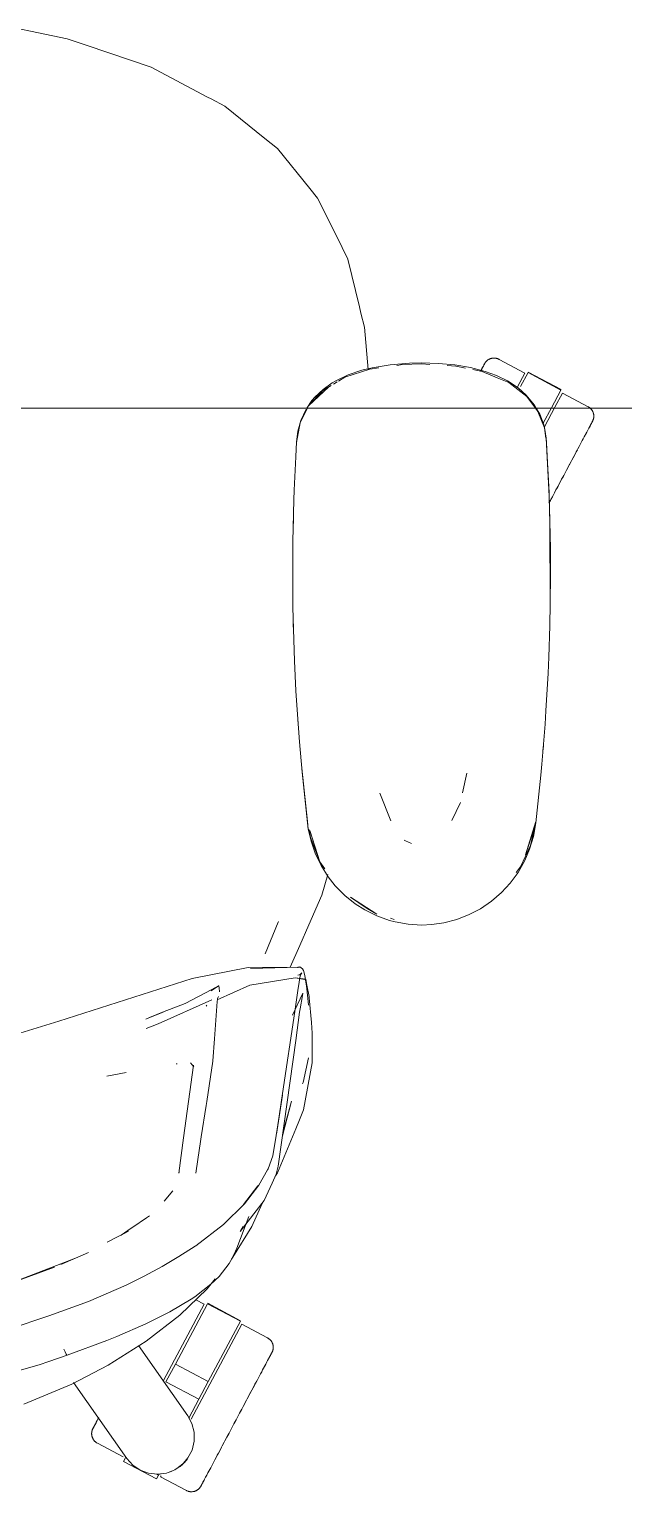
# Model space of a CAD drawing. Header units: millimetres. Extents: x 155927 to 326028, y -36033 to 97293.
# Drawn here: x 221489 to 221713, y 22907 to 23457 of the extents above; entities that cross this region are included whole.
import ezdxf

# ---------------------------------------------------------------- set-up
doc = ezdxf.new("R2010")
doc.units = ezdxf.units.MM
doc.header["$MEASUREMENT"] = 0
doc.layers.add('G-IMPT', color=8, linetype='CONTINUOUS', lineweight=9)
doc.layers.add('I-FURN', color=8, linetype='CONTINUOUS', lineweight=9)

msp = doc.modelspace()

# ---------------------------------------------------------------- linework, layer by layer
at = {"layer": 'G-IMPT'}
for p, q in [((221485.98, 23457.13), (221489.67, 23456.36)), ((221489.67, 23456.36), (221503.49, 23453.49)), ((221510.92, 23450.98), (221503.49, 23453.49)), ((221510.92, 23450.98), (221535.01, 23442.83)), ((221536.67, 23441.95), (221535.01, 23442.83)), ((221556.18, 23431.65), (221536.67, 23441.95)), ((221556.18, 23431.65), (221557.56, 23430.93)), ((221562.69, 23428.22), (221557.56, 23430.93)), ((221562.69, 23428.22), (221577.82, 23416.01)), ((221582.48, 23412.25), (221577.82, 23416.01)), ((221594.65, 23397.3), (221582.48, 23412.25)), ((221594.65, 23397.3), (221597.63, 23393.65)), ((221597.63, 23393.65), (221601.15, 23386.49)), ((221606.8, 23375.02), (221601.15, 23386.49)), ((221606.8, 23375.02), (221608.95, 23370.65)), ((221608.95, 23370.65), (221613.35, 23352.71)), ((221613.35, 23352.71), (221613.93, 23350.34)), ((221615.23, 23345.05), (221613.93, 23350.34)), ((221616.67, 23329.17), (221615.23, 23345.05)), ((221617.3, 23329.31), (221607.9, 23326.28)), ((221614.21, 23328.88), (221609.12, 23327.14)), ((221614.21, 23328.88), (221618.14, 23329.86)), ((221620.59, 23329.77), (221617.3, 23329.31)), ((221618.14, 23329.86), (221624.9, 23330.97)), ((221632.21, 23331.55), (221624.9, 23330.97)), ((221629.55, 23331.03), (221627.39, 23330.73)), ((221629.55, 23331.03), (221636.72, 23331.26)), ((221632.21, 23331.55), (221636.72, 23331.64)), ((221636.72, 23331.64), (221643.06, 23331.46)), ((221639.83, 23331.07), (221636.72, 23331.26)), ((221649.21, 23330.89), (221643.06, 23331.46)), ((221649.54, 23330.48), (221646.34, 23330.67)), ((221649.21, 23330.89), (221655.14, 23329.89)), ((221653.29, 23329.71), (221649.54, 23330.48)), ((221660.62, 23328.46), (221655.14, 23329.89)), ((221659.51, 23328.44), (221656.04, 23329.15)), ((221659.51, 23328.44), (221665.13, 23326.11)), ((221660.62, 23328.46), (221664.95, 23326.88)), ((221601.69, 23322.51), (221594.3, 23315.6)), ((221602.75, 23323.2), (221599.6, 23321.31)), ((221599.66, 23321.68), (221603.11, 23324.13)), ((221601.69, 23322.51), (221600.22, 23321.23)), ((221604.48, 23324.93), (221603.11, 23324.13)), ((221604.98, 23324.53), (221603.54, 23323.67)), ((221609.12, 23327.14), (221604.48, 23324.93)), ((221607.9, 23326.28), (221605.45, 23324.81)), ((221669.03, 23324.89), (221664.95, 23326.88)), ((221669.52, 23324.27), (221665.13, 23326.11)), ((221669.03, 23324.89), (221673.08, 23322.24)), ((221676.31, 23319.05), (221669.52, 23324.27)), ((221673.08, 23322.24), (221676.11, 23319.57)), ((221593.52, 23314.64), (221595.48, 23317.49)), ((221599.6, 23321.31), (221594.3, 23315.6)), ((221594.3, 23315.6), (221596.53, 23318.02)), ((221596.61, 23318.82), (221595.48, 23317.49)), ((221599.5, 23320.6), (221596.53, 23318.02)), ((221596.61, 23318.82), (221599.66, 23321.68)), ((221679.19, 23315.83), (221676.11, 23319.57)), ((221679.58, 23314.64), (221676.31, 23319.05)), ((221593.19, 23313.37), (221591.09, 23309.11)), ((221593.27, 23314.27), (221591.29, 23309.95)), ((221593.19, 23313.37), (221593.82, 23314.64)), ((221679.87, 23314.64), (221679.19, 23315.83)), ((221680.48, 23313.43), (221679.58, 23314.64)), ((221681.15, 23312.4), (221679.87, 23314.64)), ((221682.89, 23307.23), (221680.48, 23313.43)), ((221681.15, 23312.4), (221682.54, 23308.76)), ((221591.09, 23309.11), (221589.72, 23301.76)), ((221589.72, 23301.99), (221590.22, 23306)), ((221590.22, 23306), (221591.29, 23309.95)), ((221682.91, 23307.41), (221682.54, 23308.76)), ((221682.89, 23307.23), (221683.47, 23303.38)), ((221682.91, 23307.41), (221683.35, 23305.02)), ((221589.44, 23296.32), (221589.72, 23301.99)), ((221683.61, 23303.37), (221683.35, 23305.02)), ((221684.65, 23282.79), (221683.61, 23303.37)), ((221684.69, 23281.58), (221683.61, 23303.37)), ((221683.61, 23303.37), (221683.72, 23301.76)), ((221684.69, 23281.58), (221683.72, 23301.76)), ((221589.44, 23296.32), (221588.82, 23283.76)), ((221588.7, 23280.22), (221588.82, 23283.76)), ((221588.32, 23264.55), (221588.7, 23280.22)), ((221685.16, 23261.4), (221684.65, 23282.79)), ((221685, 23271.23), (221684.65, 23282.79)), ((221684.65, 23282.79), (221684.69, 23281.58)), ((221685.16, 23261.4), (221684.69, 23281.58)), ((221588.49, 23271.27), (221588.5, 23273.49)), ((221588.61, 23276.17), (221588.52, 23274.06)), ((221685.11, 23241.21), (221685, 23271.23)), ((221685.16, 23261.4), (221685, 23271.23)), ((221685, 23271.23), (221685.2, 23252.01)), ((221588.32, 23264.55), (221588.27, 23260.04)), ((221685.14, 23263.43), (221685.07, 23265.34)), ((221685.12, 23261.4), (221685.14, 23263.43)), ((221588.27, 23260.04), (221588.27, 23245.32)), ((221685.11, 23241.21), (221685.16, 23261.4)), ((221685.11, 23241.21), (221685.2, 23252.01)), ((221588.35, 23239.85), (221588.27, 23245.32)), ((221588.35, 23239.85), (221588.64, 23227.55)), ((221685.11, 23241.21), (221684.95, 23232.79)), ((221588.48, 23233.07), (221588.48, 23235.2)), ((221588.56, 23231.42), (221588.48, 23233.07)), ((221684.56, 23221.04), (221684.95, 23232.79)), ((221684.81, 23227.86), (221684.82, 23229.35)), ((221588.94, 23219.67), (221588.64, 23227.55)), ((221684.7, 23225.92), (221684.81, 23227.86)), ((221588.94, 23219.67), (221589.47, 23208.36)), ((221684.56, 23221.04), (221684.31, 23215.01)), ((221683.5, 23200.87), (221684.31, 23215.01)), ((221590.04, 23199.49), (221589.47, 23208.36)), ((221590.04, 23199.49), (221590.76, 23189.2)), ((221590.17, 23197.45), (221590.3, 23196.03)), ((221683.17, 23195.78), (221681.92, 23180.73)), ((221683.17, 23195.78), (221683.5, 23200.87)), ((221591.75, 23177.8), (221590.76, 23189.2)), ((221682.52, 23187.6), (221682.35, 23185.93)), ((221594.1, 23156.37), (221591.65, 23179.32)), ((221591.65, 23179.32), (221593.77, 23159.19)), ((221681.92, 23180.73), (221681.58, 23176.6)), ((221594.1, 23156.37), (221591.75, 23177.8)), ((221653.7, 23177.39), (221652.13, 23169.95)), ((221681.58, 23176.6), (221679.67, 23158.67)), ((221621, 23169.89), (221625.15, 23159.46)), ((221648.1, 23159.56), (221651.36, 23166.34)), ((221594.1, 23156.37), (221593.77, 23159.19)), ((221679.67, 23159.19), (221675.84, 23146.72)), ((221677.63, 23150.22), (221679.54, 23158.62)), ((221679.67, 23159.19), (221678.75, 23155.87)), ((221679.67, 23158.67), (221678.77, 23153.63)), ((221594.1, 23156.37), (221595.26, 23151.41)), ((221594.32, 23156.29), (221594.9, 23153.24)), ((221598.5, 23144.02), (221594.69, 23155.87)), ((221597.6, 23146.72), (221594.69, 23155.87)), ((221594.9, 23153.24), (221598.1, 23145.05)), ((221630.67, 23151.94), (221630.22, 23152.23)), ((221632.89, 23150.92), (221630.67, 23151.94)), ((221675.84, 23146.72), (221678.75, 23155.87)), ((221677.31, 23148.77), (221678.77, 23153.63)), ((221596.71, 23147.27), (221595.26, 23151.41)), ((221598.9, 23142.69), (221596.71, 23147.27)), ((221598.5, 23144.02), (221597.6, 23146.72)), ((221677.63, 23150.22), (221673.89, 23142.15)), ((221675.5, 23144.53), (221677.31, 23148.77)), ((221598.5, 23144.02), (221600.29, 23141.37)), ((221598.9, 23142.69), (221601.63, 23138.37)), ((221672.29, 23140.04), (221673.89, 23142.15)), ((221675.5, 23144.53), (221672.98, 23140.09)), ((221599.18, 23131.53), (221601.44, 23139.35)), ((221604.25, 23135.06), (221601.63, 23138.37)), ((221669.99, 23136), (221666.82, 23132.56)), ((221669.99, 23136), (221672.98, 23140.09)), ((221599.18, 23131.53), (221594.32, 23120.41)), ((221607.8, 23131.45), (221604.25, 23135.06)), ((221607.8, 23131.45), (221611.77, 23128.27)), ((221619.93, 23124.41), (221609.98, 23130.73)), ((221616.25, 23126.57), (221609.98, 23130.73)), ((221662.99, 23129.24), (221666.82, 23132.56)), ((221615.32, 23126), (221611.77, 23128.27)), ((221619.83, 23123.76), (221615.32, 23126)), ((221619.93, 23124.41), (221616.25, 23126.57)), ((221654.66, 23124.22), (221649.95, 23122.39)), ((221658.82, 23126.41), (221654.66, 23124.22)), ((221658.82, 23126.41), (221662.99, 23129.24)), ((221577.87, 23109.51), (221582.8, 23121.37)), ((221582.9, 23121.63), (221582.8, 23121.37)), ((221594.32, 23120.41), (221590.9, 23112.57)), ((221619.83, 23123.76), (221624.6, 23122.05)), ((221626.73, 23121.48), (221624.6, 23122.05)), ((221625.04, 23122.85), (221626.45, 23122.42)), ((221631.68, 23120.6), (221626.73, 23121.48)), ((221636.72, 23120.31), (221631.68, 23120.6)), ((221636.72, 23120.31), (221640.57, 23120.48)), ((221645.08, 23121.13), (221640.57, 23120.48)), ((221645.08, 23121.13), (221649.95, 23122.39)), ((221590.9, 23112.57), (221587.34, 23104.4)), ((221550.49, 23100.17), (221571.44, 23104.37)), ((221571.44, 23104.37), (221590.31, 23104.41)), ((221572.33, 23103.93), (221590.77, 23104.51)), ((221572.33, 23103.93), (221590.31, 23104.41)), ((221590.89, 23104.54), (221590.02, 23104.35)), ((221590.02, 23104.35), (221590.14, 23104.38)), ((221590.31, 23104.41), (221590.14, 23104.38)), ((221590.77, 23104.51), (221590.31, 23104.41)), ((221590.89, 23104.54), (221591.46, 23104.15)), ((221591.07, 23101.29), (221591.63, 23102.38)), ((221591.24, 23101.88), (221591.63, 23102.38)), ((221591.96, 23103.77), (221591.46, 23104.15)), ((221591.96, 23103.77), (221592.28, 23103.24)), ((221592.83, 23101.37), (221592.28, 23103.24)), ((221500.24, 23084.18), (221550.49, 23100.17)), ((221560.33, 23097.38), (221557.63, 23095.54)), ((221560.33, 23097.38), (221557.88, 23096.03)), ((221572.14, 23097.74), (221559.85, 23092.15)), ((221560.33, 23097.38), (221560.17, 23097.41)), ((221560.46, 23097.35), (221560.33, 23097.38)), ((221560.61, 23096.66), (221560.46, 23097.35)), ((221572.14, 23097.74), (221589.19, 23100.45)), ((221592.77, 23099.77), (221589.19, 23100.45)), ((221592.77, 23099.77), (221589.23, 23100.39)), ((221589.23, 23100.39), (221593.18, 23100)), ((221591.24, 23101.91), (221590.13, 23095.64)), ((221590.7, 23101.56), (221590.2, 23101.48)), ((221590.7, 23101.56), (221591.24, 23101.88)), ((221591.07, 23101.29), (221591.24, 23101.91)), ((221593.36, 23098.09), (221592.83, 23101.37)), ((221593.62, 23097.68), (221593.18, 23100)), ((221593.36, 23098.09), (221593.44, 23097.48)), ((221593.96, 23092.79), (221593.44, 23097.48)), ((221593.62, 23097.68), (221594.43, 23093.43)), ((221537.66, 23083.2), (221557.82, 23092.12)), ((221547.77, 23090.75), (221557.88, 23096.03)), ((221559.72, 23090.1), (221560, 23092.56)), ((221560, 23092.56), (221560.02, 23092.63)), ((221560.3, 23093.4), (221560.02, 23092.63)), ((221560.78, 23095.13), (221560.61, 23096.66)), ((221588.15, 23086.47), (221592.04, 23094.67)), ((221589.02, 23087.79), (221590.13, 23095.64)), ((221591.9, 23093.81), (221591.06, 23088.78)), ((221592.04, 23094.67), (221591.9, 23093.81)), ((221593.96, 23092.79), (221594.17, 23090.2)), ((221594.48, 23092.96), (221594.43, 23093.43)), ((221595.28, 23083.64), (221594.48, 23092.96)), ((221539.51, 23087.5), (221534.1, 23085.36)), ((221534.4, 23085.48), (221539.51, 23087.5)), ((221539.3, 23087.49), (221534.4, 23085.48)), ((221547.77, 23090.75), (221539.3, 23087.49)), ((221555.65, 23089.74), (221555.92, 23090.18)), ((221559.42, 23086.32), (221558.79, 23077.48)), ((221559.42, 23086.32), (221559.67, 23089.73)), ((221559.72, 23090.1), (221559.67, 23089.73)), ((221584.47, 23056.91), (221589.02, 23087.79)), ((221589.41, 23076.82), (221590.85, 23087.49)), ((221591.06, 23088.78), (221590.85, 23087.49)), ((221500.24, 23084.18), (221470.27, 23075)), ((221534.4, 23085.48), (221532.99, 23084.92)), ((221533.08, 23081.45), (221537.66, 23083.2)), ((221595.28, 23083.64), (221595.62, 23079.68)), ((221558.17, 23069.23), (221558.79, 23077.48)), ((221589.41, 23076.82), (221582.73, 23029.61)), ((221595.59, 23068.54), (221595.62, 23075.51)), ((221595.62, 23079.68), (221595.62, 23075.51)), ((221558.16, 23069.15), (221558.17, 23069.23)), ((221594.18, 23070.41), (221592.14, 23061.1)), ((221518.36, 23063.46), (221525.61, 23064.88)), ((221544.83, 23068.14), (221544.48, 23068.1)), ((221547.16, 23040.31), (221550.89, 23067.64)), ((221549.78, 23068.5), (221551.02, 23066.93)), ((221550.89, 23067.64), (221550.94, 23067.38)), ((221550.98, 23067.14), (221550.94, 23067.38)), ((221558.16, 23069.15), (221555.95, 23053.94)), ((221595.59, 23068.54), (221592.36, 23050.85)), ((221592.14, 23061.1), (221591.99, 23060.53)), ((221555.95, 23053.94), (221555.7, 23052.39)), ((221584.37, 23056.31), (221582.07, 23041.15)), ((221584.47, 23056.91), (221582.14, 23041.72)), ((221584.37, 23056.31), (221582.14, 23041.72)), ((221587.86, 23054.03), (221584.36, 23041.08)), ((221587.86, 23054.03), (221584.51, 23042.14)), ((221555.7, 23052.39), (221553.84, 23040.61)), ((221592.36, 23050.85), (221590.76, 23046.99)), ((221582.57, 23027.17), (221589.37, 23043.62)), ((221589.37, 23043.62), (221590.76, 23046.99)), ((221547.16, 23040.31), (221545.38, 23026.95)), ((221552.51, 23032.12), (221553.57, 23038.96)), ((221553.57, 23038.96), (221553.84, 23040.61)), ((221580.77, 23033.48), (221582.07, 23041.15)), ((221552.51, 23032.12), (221551.76, 23027.05)), ((221579.02, 23028.68), (221580.77, 23033.48)), ((221545.38, 23026.95), (221545.52, 23027.42)), ((221575.52, 23022.43), (221578.81, 23028.26)), ((221579.02, 23028.68), (221578.81, 23028.26)), ((221580.52, 23023.25), (221582.09, 23026.61)), ((221581.8, 23026), (221582.57, 23027.17)), ((221582.73, 23029.61), (221582.09, 23026.61)), ((221539.88, 23016.45), (221543.22, 23020.36)), ((221575.19, 23022.2), (221569.79, 23015.25)), ((221570.1, 23015.46), (221575.52, 23022.43)), ((221575.19, 23022.2), (221572.6, 23018.83)), ((221577.46, 23016.67), (221580.52, 23023.25)), ((221570.1, 23015.46), (221562.2, 23007.73)), ((221568.54, 23005.02), (221577.46, 23016.67)), ((221569.79, 23015.25), (221572.6, 23018.83)), ((221572.83, 23006.91), (221576.81, 23015.54)), ((221576.85, 23015.62), (221576.81, 23015.54)), ((221528.11, 23006.69), (221533.24, 23010.18)), ((221533.24, 23010.18), (221534.35, 23010.93)), ((221571.77, 23010.68), (221567.26, 22998.77)), ((221518.45, 23001.05), (221526.55, 23005.24)), ((221523.78, 23003.73), (221527.53, 23006.29)), ((221523.78, 23003.73), (221526.55, 23005.24)), ((221527.53, 23006.29), (221528.11, 23006.69)), ((221562.2, 23007.73), (221551.76, 22999.71)), ((221565.71, 22995.46), (221572.83, 23006.91)), ((221568.54, 23005.02), (221569.66, 23006.97)), ((221545.41, 22995.65), (221551.51, 22999.54)), ((221551.76, 22999.71), (221551.51, 22999.54)), ((221566.19, 22996.54), (221567.26, 22998.77)), ((221497.75, 22991.6), (221499.48, 22992.26)), ((221506.56, 22994.98), (221499.48, 22992.26)), ((221506.56, 22994.98), (221501.11, 22992.67)), ((221511.4, 22997.18), (221506.56, 22994.98)), ((221545.41, 22995.65), (221539.18, 22991.89)), ((221564.4, 22992.97), (221560.54, 22988.11)), ((221565.02, 22994.11), (221564.4, 22992.97)), ((221565.02, 22994.11), (221566.19, 22996.54)), ((221565.71, 22995.46), (221565.21, 22994.7)), ((221480.3, 22984.88), (221498.71, 22991.7)), ((221480.3, 22984.88), (221497.75, 22991.6)), ((221532.39, 22988.32), (221525.66, 22984.93)), ((221532.39, 22988.32), (221539.18, 22991.89)), ((221559.1, 22987.22), (221556.1, 22983.54)), ((221557.52, 22985.21), (221560.54, 22988.11)), ((221511.44, 22978.75), (221525.66, 22984.93)), ((221556.1, 22983.54), (221545.8, 22973.58)), ((221557.52, 22985.21), (221551.39, 22980.5)), ((221511.44, 22978.75), (221496.56, 22973.29)), ((221542.1, 22974.9), (221550.1, 22979.63)), ((221551.39, 22980.5), (221550.1, 22979.63)), ((221481.64, 22968.29), (221496.56, 22973.29)), ((221533.05, 22970.37), (221522.09, 22965.6)), ((221533.05, 22970.37), (221542.1, 22974.9)), ((221533.05, 22970.37), (221541.5, 22974.6)), ((221533.49, 22970.59), (221533.05, 22970.37)), ((221533.2, 22963.78), (221545.8, 22973.58)), ((221533.49, 22970.59), (221542.1, 22974.9)), ((221542.1, 22974.9), (221541.5, 22974.6)), ((221522.09, 22965.6), (221518.41, 22964.12)), ((221502.66, 22959.82), (221502.24, 22960.87)), ((221502.24, 22960.87), (221502.46, 22960.28)), ((221502.66, 22959.82), (221502.46, 22960.28)), ((221502.66, 22959.82), (221502.94, 22959.17)), ((221502.66, 22959.82), (221503.04, 22958.99)), ((221518.41, 22964.12), (221503.44, 22958.55)), ((221533.2, 22963.78), (221518.91, 22954.8)), ((221462.08, 22946.04), (221492.91, 22954.99)), ((221492.91, 22954.99), (221496.51, 22956.18)), ((221503.45, 22958.59), (221496.51, 22956.18)), ((221502.94, 22959.17), (221503.04, 22958.99)), ((221503.31, 22958.59), (221503.04, 22958.99)), ((221503.04, 22958.99), (221503.27, 22958.6)), ((221503.31, 22958.59), (221503.27, 22958.6)), ((221503.44, 22958.55), (221503.31, 22958.59)), ((221503.31, 22958.59), (221503.45, 22958.59)), ((221518.91, 22954.8), (221505.13, 22947.71)), ((221487.16, 22940.2), (221505.13, 22947.71))]:
    msp.add_line(p, q, dxfattribs=at)
at = {"layer": 'I-FURN'}
for p, q in [((221662.38, 23333.16), (221662.53, 23333.22)), ((221662.53, 23333.22), (221662.68, 23333.27)), ((221662.68, 23333.27), (221662.84, 23333.32)), ((221662.84, 23333.32), (221662.99, 23333.36)), ((221662.99, 23333.36), (221663.15, 23333.4)), ((221663.15, 23333.4), (221663.31, 23333.43)), ((221663.31, 23333.43), (221663.47, 23333.45)), ((221663.47, 23333.45), (221663.63, 23333.47)), ((221663.63, 23333.47), (221663.79, 23333.48)), ((221663.79, 23333.48), (221663.95, 23333.48)), ((221663.95, 23333.48), (221664.11, 23333.48)), ((221664.11, 23333.48), (221664.27, 23333.47)), ((221664.27, 23333.47), (221664.43, 23333.45)), ((221664.43, 23333.45), (221664.59, 23333.43)), ((221664.59, 23333.43), (221664.75, 23333.4)), ((221664.75, 23333.4), (221664.91, 23333.37)), ((221664.91, 23333.37), (221665.07, 23333.33)), ((221665.07, 23333.33), (221665.22, 23333.28)), ((221665.22, 23333.28), (221665.37, 23333.23)), ((221665.37, 23333.23), (221665.52, 23333.17)), ((221659, 23328.71), (221659.23, 23329.14)), ((221659.35, 23329.36), (221659.13, 23328.95)), ((221659.23, 23329.14), (221659.44, 23329.54)), ((221659.54, 23329.73), (221659.35, 23329.36)), ((221659.44, 23329.54), (221659.63, 23329.89)), ((221659.72, 23330.07), (221659.54, 23329.73)), ((221659.63, 23329.89), (221659.8, 23330.21)), ((221659.88, 23330.36), (221659.72, 23330.07)), ((221659.8, 23330.21), (221659.95, 23330.49)), ((221660.02, 23330.62), (221659.88, 23330.36)), ((221659.95, 23330.49), (221660.07, 23330.73)), ((221660.13, 23330.84), (221660.02, 23330.62)), ((221660.07, 23330.73), (221660.18, 23330.93)), ((221660.23, 23331.02), (221660.13, 23330.84)), ((221660.18, 23330.93), (221660.27, 23331.09)), ((221660.31, 23331.16), (221660.23, 23331.02)), ((221660.27, 23331.09), (221660.33, 23331.21)), ((221660.36, 23331.26), (221660.31, 23331.16)), ((221660.33, 23331.21), (221660.38, 23331.3)), ((221660.39, 23331.32), (221660.36, 23331.26)), ((221660.38, 23331.3), (221660.4, 23331.34)), ((221660.4, 23331.34), (221660.39, 23331.32)), ((221660.4, 23331.34), (221660.48, 23331.48)), ((221660.4, 23331.34), (221660.4, 23331.34)), ((221660.48, 23331.48), (221660.56, 23331.62)), ((221660.56, 23331.62), (221660.65, 23331.76)), ((221660.65, 23331.76), (221660.75, 23331.89)), ((221660.75, 23331.89), (221660.85, 23332.01)), ((221660.85, 23332.01), (221660.95, 23332.14)), ((221660.95, 23332.14), (221661.06, 23332.25)), ((221661.06, 23332.25), (221661.18, 23332.37)), ((221661.18, 23332.37), (221661.3, 23332.48)), ((221661.3, 23332.48), (221661.42, 23332.58)), ((221661.42, 23332.58), (221661.55, 23332.68)), ((221661.55, 23332.68), (221661.68, 23332.77)), ((221661.68, 23332.77), (221661.81, 23332.86)), ((221661.81, 23332.86), (221661.95, 23332.94)), ((221661.95, 23332.94), (221662.09, 23333.02)), ((221662.09, 23333.02), (221662.24, 23333.09)), ((221662.24, 23333.09), (221662.38, 23333.16)), ((221665.52, 23333.17), (221665.67, 23333.1)), ((221665.67, 23333.1), (221665.81, 23333.03)), ((221665.81, 23333.03), (221665.85, 23333.01)), ((221675.54, 23327.86), (221665.85, 23333.01)), ((221672.78, 23322.67), (221675.54, 23327.86)), ((221673.95, 23322.75), (221676.77, 23328.04)), ((221676.77, 23328.04), (221689.13, 23321.47)), ((221689.22, 23321.64), (221676.86, 23328.22)), ((221689.13, 23321.47), (221685.57, 23314.78)), ((221686.85, 23315.06), (221689.66, 23320.35)), ((221699.35, 23315.2), (221689.66, 23320.35)), ((220598.92, 23314.64), (221998.92, 23314.64)), ((221998.92, 23314.64), (220598.92, 23314.64)), ((221685.57, 23314.78), (221682.48, 23308.96)), ((221682.93, 23307.68), (221686.85, 23315.06)), ((221699.35, 23315.2), (221699.49, 23315.12)), ((221699.49, 23315.12), (221699.63, 23315.04)), ((221699.63, 23315.04), (221699.76, 23314.95)), ((221699.76, 23314.95), (221699.89, 23314.85)), ((221699.89, 23314.85), (221700.02, 23314.75)), ((221700.02, 23314.75), (221700.14, 23314.65)), ((221700.14, 23314.65), (221700.26, 23314.54)), ((221700.26, 23314.54), (221700.37, 23314.42)), ((221700.37, 23314.42), (221700.48, 23314.3)), ((221700.48, 23314.3), (221700.59, 23314.18)), ((221700.59, 23314.18), (221700.69, 23314.05)), ((221700.69, 23314.05), (221700.78, 23313.92)), ((221700.78, 23313.92), (221700.87, 23313.79)), ((221700.87, 23313.79), (221700.95, 23313.65)), ((221700.95, 23313.65), (221701.03, 23313.51)), ((221701.03, 23313.51), (221701.1, 23313.36)), ((221701.1, 23313.36), (221701.17, 23313.22)), ((221701.17, 23313.22), (221701.23, 23313.07)), ((221701.23, 23313.07), (221701.28, 23312.92)), ((221701.28, 23312.92), (221701.33, 23312.76)), ((221701.33, 23312.76), (221701.37, 23312.61)), ((221701.37, 23312.61), (221701.41, 23312.45)), ((221701.41, 23312.45), (221701.44, 23312.29)), ((221701.44, 23312.29), (221701.46, 23312.13)), ((221701.46, 23312.13), (221701.47, 23311.97)), ((221701.48, 23311.33), (221701.46, 23311.17)), ((221701.47, 23311.97), (221701.48, 23311.81)), ((221701.48, 23311.81), (221701.49, 23311.65)), ((221701.49, 23311.49), (221701.48, 23311.33)), ((221701.49, 23311.65), (221701.49, 23311.49)), ((221698.98, 23305.91), (221698.68, 23305.36)), ((221698.82, 23305.61), (221699.1, 23306.15)), ((221699.25, 23306.43), (221698.98, 23305.91)), ((221699.1, 23306.15), (221699.37, 23306.65)), ((221699.51, 23306.91), (221699.25, 23306.43)), ((221699.37, 23306.65), (221699.62, 23307.12)), ((221699.74, 23307.35), (221699.51, 23306.91)), ((221699.62, 23307.12), (221699.85, 23307.55)), ((221699.96, 23307.76), (221699.74, 23307.35)), ((221699.85, 23307.55), (221700.06, 23307.94)), ((221700.16, 23308.14), (221699.96, 23307.76)), ((221700.06, 23307.94), (221700.24, 23308.3)), ((221700.34, 23308.47), (221700.16, 23308.14)), ((221700.24, 23308.3), (221700.41, 23308.61)), ((221700.5, 23308.77), (221700.34, 23308.47)), ((221700.41, 23308.61), (221700.56, 23308.89)), ((221700.63, 23309.03), (221700.5, 23308.77)), ((221700.56, 23308.89), (221700.69, 23309.13)), ((221700.75, 23309.25), (221700.63, 23309.03)), ((221700.69, 23309.13), (221700.8, 23309.33)), ((221700.85, 23309.43), (221700.75, 23309.25)), ((221700.8, 23309.33), (221700.88, 23309.5)), ((221700.92, 23309.57), (221700.85, 23309.43)), ((221700.88, 23309.5), (221700.95, 23309.62)), ((221700.97, 23309.67), (221700.92, 23309.57)), ((221700.95, 23309.62), (221700.99, 23309.7)), ((221701.01, 23309.73), (221700.97, 23309.67)), ((221700.99, 23309.7), (221701.01, 23309.74)), ((221701.02, 23309.75), (221701.01, 23309.73)), ((221701.01, 23309.74), (221701.02, 23309.75)), ((221701.04, 23309.79), (221701.02, 23309.75)), ((221701.11, 23309.93), (221701.04, 23309.79)), ((221701.17, 23310.08), (221701.11, 23309.93)), ((221701.23, 23310.23), (221701.17, 23310.08)), ((221701.29, 23310.38), (221701.23, 23310.23)), ((221701.33, 23310.53), (221701.29, 23310.38)), ((221701.38, 23310.69), (221701.33, 23310.53)), ((221701.41, 23310.85), (221701.38, 23310.69)), ((221701.44, 23311.01), (221701.41, 23310.85)), ((221701.46, 23311.17), (221701.44, 23311.01)), ((221695.52, 23299.4), (221695.94, 23300.2)), ((221695.94, 23300.2), (221696.36, 23300.98)), ((221696.36, 23300.98), (221696.75, 23301.73)), ((221696.75, 23301.73), (221697.14, 23302.45)), ((221697.14, 23302.45), (221697.51, 23303.15)), ((221697.51, 23303.15), (221697.86, 23303.81)), ((221697.86, 23303.81), (221698.2, 23304.44)), ((221698.2, 23304.44), (221698.52, 23305.05)), ((221698.68, 23305.36), (221698.37, 23304.77)), ((221698.52, 23305.05), (221698.82, 23305.61)), ((221692.72, 23294.15), (221693.21, 23295.07)), ((221693.47, 23295.56), (221692.99, 23294.65)), ((221693.21, 23295.07), (221693.69, 23295.98)), ((221693.95, 23296.46), (221693.47, 23295.56)), ((221693.69, 23295.98), (221694.17, 23296.86)), ((221694.42, 23297.34), (221693.95, 23296.46)), ((221694.17, 23296.86), (221694.63, 23297.73)), ((221694.87, 23298.19), (221694.42, 23297.34)), ((221694.63, 23297.73), (221695.08, 23298.58)), ((221695.32, 23299.03), (221694.87, 23298.19)), ((221695.08, 23298.58), (221695.52, 23299.4)), ((221689.64, 23288.35), (221690.16, 23289.34)), ((221690.45, 23289.87), (221689.92, 23288.88)), ((221690.16, 23289.34), (221690.69, 23290.32)), ((221690.97, 23290.85), (221690.45, 23289.87)), ((221690.69, 23290.32), (221691.21, 23291.3)), ((221691.48, 23291.82), (221690.97, 23290.85)), ((221691.21, 23291.3), (221691.72, 23292.26)), ((221691.99, 23292.78), (221691.48, 23291.82)), ((221691.72, 23292.26), (221692.22, 23293.21)), ((221692.49, 23293.72), (221691.99, 23292.78)), ((221692.22, 23293.21), (221692.72, 23294.15)), ((221692.99, 23294.65), (221692.49, 23293.72)), ((221687.26, 23283.88), (221686.73, 23282.87)), ((221686.97, 23283.33), (221687.51, 23284.34)), ((221687.8, 23284.88), (221687.26, 23283.88)), ((221687.51, 23284.34), (221688.04, 23285.34)), ((221688.33, 23285.89), (221687.8, 23284.88)), ((221688.04, 23285.34), (221688.58, 23286.35)), ((221688.86, 23286.89), (221688.33, 23285.89)), ((221688.58, 23286.35), (221689.11, 23287.35)), ((221689.39, 23287.89), (221688.86, 23286.89)), ((221689.11, 23287.35), (221689.64, 23288.35)), ((221689.92, 23288.88), (221689.39, 23287.89)), ((221685.14, 23279.88), (221684.61, 23278.9)), ((221684.85, 23279.35), (221685.38, 23280.34)), ((221685.66, 23280.87), (221685.14, 23279.88)), ((221685.38, 23280.34), (221685.91, 23281.33)), ((221686.19, 23281.87), (221685.66, 23280.87)), ((221685.91, 23281.33), (221686.44, 23282.33)), ((221686.73, 23282.87), (221686.19, 23281.87)), ((221686.44, 23282.33), (221686.97, 23283.33)), ((221539.72, 22949.03), (221554.98, 22977.73)), ((221544.13, 22955.21), (221556.21, 22977.91)), ((221554.98, 22977.73), (221551.82, 22979.41)), ((221556.21, 22977.91), (221568.57, 22971.34)), ((221568.66, 22971.51), (221556.3, 22978.09)), ((221568.57, 22971.34), (221556.5, 22948.63)), ((221550.1, 22934.48), (221569.11, 22970.22)), ((221578.79, 22965.07), (221569.11, 22970.22)), ((221578.79, 22965.07), (221578.93, 22964.99)), ((221578.93, 22964.99), (221579.07, 22964.91)), ((221579.07, 22964.91), (221579.2, 22964.82)), ((221579.2, 22964.82), (221579.33, 22964.72)), ((221530.24, 22962.23), (221548.75, 22935.8)), ((221579.33, 22964.72), (221579.46, 22964.62)), ((221579.46, 22964.62), (221579.58, 22964.52)), ((221579.58, 22964.52), (221579.7, 22964.41)), ((221579.7, 22964.41), (221579.81, 22964.29)), ((221579.81, 22964.29), (221579.92, 22964.17)), ((221579.92, 22964.17), (221580.03, 22964.05)), ((221580.03, 22964.05), (221580.13, 22963.92)), ((221580.13, 22963.92), (221580.22, 22963.79)), ((221580.29, 22959.3), (221580.19, 22959.12)), ((221580.22, 22963.79), (221580.31, 22963.66)), ((221580.24, 22959.2), (221580.32, 22959.37)), ((221580.36, 22959.44), (221580.29, 22959.3)), ((221580.31, 22963.66), (221580.39, 22963.52)), ((221580.32, 22959.37), (221580.39, 22959.49)), ((221580.41, 22959.54), (221580.36, 22959.44)), ((221580.39, 22963.52), (221580.47, 22963.38)), ((221580.39, 22959.49), (221580.43, 22959.57)), ((221580.45, 22959.6), (221580.41, 22959.54)), ((221580.43, 22959.57), (221580.45, 22959.61)), ((221580.46, 22959.62), (221580.45, 22959.6)), ((221580.45, 22959.61), (221580.46, 22959.62)), ((221580.48, 22959.66), (221580.46, 22959.62)), ((221580.47, 22963.38), (221580.54, 22963.23)), ((221580.55, 22959.8), (221580.48, 22959.66)), ((221580.54, 22963.23), (221580.61, 22963.09)), ((221580.61, 22959.95), (221580.55, 22959.8)), ((221580.61, 22963.09), (221580.67, 22962.94)), ((221580.67, 22960.1), (221580.61, 22959.95)), ((221580.67, 22962.94), (221580.72, 22962.79)), ((221580.73, 22960.25), (221580.67, 22960.1)), ((221580.72, 22962.79), (221580.77, 22962.63)), ((221580.77, 22960.4), (221580.73, 22960.25)), ((221580.77, 22962.63), (221580.81, 22962.48)), ((221580.82, 22960.56), (221580.77, 22960.4)), ((221580.81, 22962.48), (221580.85, 22962.32)), ((221580.85, 22960.72), (221580.82, 22960.56)), ((221580.85, 22962.32), (221580.88, 22962.16)), ((221580.88, 22960.88), (221580.85, 22960.72)), ((221580.88, 22962.16), (221580.9, 22962)), ((221580.9, 22961.04), (221580.88, 22960.88)), ((221580.9, 22962), (221580.92, 22961.84)), ((221580.92, 22961.2), (221580.9, 22961.04)), ((221580.92, 22961.84), (221580.93, 22961.68)), ((221580.93, 22961.36), (221580.92, 22961.2)), ((221580.93, 22961.68), (221580.93, 22961.52)), ((221580.93, 22961.52), (221580.93, 22961.36)), ((221540.6, 22948.56), (221544.13, 22955.21)), ((221544.13, 22955.21), (221556.5, 22948.63)), ((221577.3, 22953.68), (221577.64, 22954.31)), ((221577.64, 22954.31), (221577.96, 22954.92)), ((221578.12, 22955.23), (221577.81, 22954.64)), ((221577.96, 22954.92), (221578.26, 22955.48)), ((221578.42, 22955.78), (221578.12, 22955.23)), ((221578.26, 22955.48), (221578.54, 22956.02)), ((221578.69, 22956.3), (221578.42, 22955.78)), ((221578.54, 22956.02), (221578.81, 22956.52)), ((221578.95, 22956.78), (221578.69, 22956.3)), ((221578.81, 22956.52), (221579.06, 22956.99)), ((221579.18, 22957.22), (221578.95, 22956.78)), ((221579.06, 22956.99), (221579.29, 22957.42)), ((221579.4, 22957.63), (221579.18, 22957.22)), ((221579.29, 22957.42), (221579.5, 22957.81)), ((221579.6, 22958.01), (221579.4, 22957.63)), ((221579.5, 22957.81), (221579.69, 22958.17)), ((221579.78, 22958.34), (221579.6, 22958.01)), ((221579.69, 22958.17), (221579.85, 22958.48)), ((221579.94, 22958.64), (221579.78, 22958.34)), ((221579.85, 22958.48), (221580, 22958.76)), ((221580.07, 22958.9), (221579.94, 22958.64)), ((221580, 22958.76), (221580.13, 22959)), ((221580.19, 22959.12), (221580.07, 22958.9)), ((221580.13, 22959), (221580.24, 22959.2)), ((221525.82, 22919.75), (221505.8, 22948.34)), ((221540.6, 22948.56), (221552.96, 22941.99)), ((221556.5, 22948.63), (221552.96, 22941.99)), ((221574.07, 22947.6), (221574.52, 22948.45)), ((221574.76, 22948.9), (221574.31, 22948.06)), ((221574.52, 22948.45), (221574.96, 22949.27)), ((221574.96, 22949.27), (221575.38, 22950.07)), ((221575.38, 22950.07), (221575.8, 22950.85)), ((221575.8, 22950.85), (221576.19, 22951.6)), ((221576.19, 22951.6), (221576.58, 22952.32)), ((221576.58, 22952.32), (221576.95, 22953.02)), ((221576.95, 22953.02), (221577.3, 22953.68)), ((221571.16, 22942.13), (221571.66, 22943.08)), ((221571.93, 22943.59), (221571.43, 22942.65)), ((221571.66, 22943.08), (221572.16, 22944.02)), ((221572.43, 22944.52), (221571.93, 22943.59)), ((221572.16, 22944.02), (221572.65, 22944.94)), ((221572.91, 22945.43), (221572.43, 22944.52)), ((221572.65, 22944.94), (221573.14, 22945.85)), ((221573.39, 22946.33), (221572.91, 22945.43)), ((221573.14, 22945.85), (221573.61, 22946.73)), ((221573.86, 22947.21), (221573.39, 22946.33)), ((221573.61, 22946.73), (221574.07, 22947.6)), ((221574.31, 22948.06), (221573.86, 22947.21)), ((221552.96, 22941.99), (221549.21, 22934.93)), ((221568.83, 22937.76), (221568.3, 22936.76)), ((221568.55, 22937.22), (221569.08, 22938.22)), ((221569.36, 22938.75), (221568.83, 22937.76)), ((221569.08, 22938.22), (221569.61, 22939.21)), ((221569.89, 22939.74), (221569.36, 22938.75)), ((221569.61, 22939.21), (221570.13, 22940.19)), ((221570.41, 22940.72), (221569.89, 22939.74)), ((221570.13, 22940.19), (221570.65, 22941.17)), ((221570.92, 22941.69), (221570.41, 22940.72)), ((221570.65, 22941.17), (221571.16, 22942.13)), ((221571.43, 22942.65), (221570.92, 22941.69)), ((221513.57, 22931.79), (221513.44, 22931.55)), ((221513.49, 22931.66), (221513.63, 22931.92)), ((221513.71, 22932.07), (221513.57, 22931.79)), ((221513.63, 22931.92), (221513.79, 22932.22)), ((221513.88, 22932.39), (221513.71, 22932.07)), ((221513.79, 22932.22), (221513.97, 22932.55)), ((221514.07, 22932.75), (221513.88, 22932.39)), ((221513.97, 22932.55), (221514.17, 22932.92)), ((221514.28, 22933.14), (221514.07, 22932.75)), ((221514.17, 22932.92), (221514.38, 22933.33)), ((221514.51, 22933.57), (221514.28, 22933.14)), ((221514.38, 22933.33), (221514.62, 22933.78)), ((221514.76, 22934.04), (221514.51, 22933.57)), ((221514.62, 22933.78), (221514.88, 22934.26)), ((221515.02, 22934.54), (221514.76, 22934.04)), ((221514.88, 22934.26), (221515.15, 22934.78)), ((221515.31, 22935.07), (221515.02, 22934.54)), ((221548.75, 22935.8), (221550.34, 22932.82)), ((221550.34, 22932.82), (221551.17, 22929.55)), ((221565.63, 22931.74), (221565.1, 22930.74)), ((221565.35, 22931.2), (221565.88, 22932.2)), ((221566.17, 22932.74), (221565.63, 22931.74)), ((221565.88, 22932.2), (221566.41, 22933.2)), ((221566.7, 22933.75), (221566.17, 22932.74)), ((221566.41, 22933.2), (221566.95, 22934.21)), ((221567.24, 22934.75), (221566.7, 22933.75)), ((221566.95, 22934.21), (221567.48, 22935.21)), ((221567.77, 22935.76), (221567.24, 22934.75)), ((221567.48, 22935.21), (221568.02, 22936.22)), ((221568.3, 22936.76), (221567.77, 22935.76)), ((221568.02, 22936.22), (221568.55, 22937.22)), ((221512.64, 22929.2), (221512.65, 22929.36)), ((221512.64, 22929.04), (221512.64, 22929.2)), ((221512.64, 22928.88), (221512.64, 22929.04)), ((221512.65, 22928.72), (221512.64, 22928.88)), ((221512.65, 22929.36), (221512.67, 22929.52)), ((221512.67, 22928.56), (221512.65, 22928.72)), ((221512.67, 22929.52), (221512.69, 22929.68)), ((221512.69, 22928.4), (221512.67, 22928.56)), ((221512.69, 22929.68), (221512.72, 22929.84)), ((221512.72, 22928.24), (221512.69, 22928.4)), ((221512.72, 22929.84), (221512.75, 22930)), ((221512.76, 22928.08), (221512.72, 22928.24)), ((221512.75, 22930), (221512.79, 22930.15)), ((221512.8, 22927.92), (221512.76, 22928.08)), ((221512.79, 22930.15), (221512.84, 22930.31)), ((221512.85, 22927.77), (221512.8, 22927.92)), ((221512.84, 22930.31), (221512.89, 22930.46)), ((221512.9, 22927.62), (221512.85, 22927.77)), ((221512.89, 22930.46), (221512.95, 22930.61)), ((221512.96, 22927.47), (221512.9, 22927.62)), ((221512.95, 22930.61), (221513.02, 22930.76)), ((221513.03, 22927.32), (221512.96, 22927.47)), ((221513.02, 22930.76), (221513.09, 22930.9)), ((221513.1, 22927.18), (221513.03, 22927.32)), ((221513.09, 22930.9), (221513.11, 22930.94)), ((221513.18, 22927.04), (221513.1, 22927.18)), ((221513.14, 22930.99), (221513.11, 22930.94)), ((221513.11, 22930.94), (221513.12, 22930.96)), ((221513.11, 22930.94), (221513.11, 22930.94)), ((221513.12, 22930.96), (221513.15, 22931.02)), ((221513.18, 22931.07), (221513.14, 22930.99)), ((221513.15, 22931.02), (221513.21, 22931.12)), ((221513.24, 22931.19), (221513.18, 22931.07)), ((221513.26, 22926.9), (221513.18, 22927.04)), ((221513.21, 22931.12), (221513.28, 22931.26)), ((221513.33, 22931.35), (221513.24, 22931.19)), ((221513.35, 22926.76), (221513.26, 22926.9)), ((221513.28, 22931.26), (221513.38, 22931.44)), ((221513.44, 22931.55), (221513.33, 22931.35)), ((221513.44, 22926.63), (221513.35, 22926.76)), ((221513.38, 22931.44), (221513.49, 22931.66)), ((221513.54, 22926.51), (221513.44, 22926.63)), ((221513.64, 22926.38), (221513.54, 22926.51)), ((221513.75, 22926.26), (221513.64, 22926.38)), ((221513.87, 22926.15), (221513.75, 22926.26)), ((221551.17, 22929.55), (221551.19, 22926.18)), ((221562.25, 22925.37), (221562.75, 22926.32)), ((221563.02, 22926.83), (221562.52, 22925.88)), ((221562.75, 22926.32), (221563.26, 22927.27)), ((221563.54, 22927.79), (221563.02, 22926.83)), ((221563.26, 22927.27), (221563.77, 22928.24)), ((221564.05, 22928.77), (221563.54, 22927.79)), ((221563.77, 22928.24), (221564.3, 22929.22)), ((221564.58, 22929.75), (221564.05, 22928.77)), ((221564.3, 22929.22), (221564.82, 22930.21)), ((221565.1, 22930.74), (221564.58, 22929.75)), ((221564.82, 22930.21), (221565.35, 22931.2)), ((221513.99, 22926.04), (221513.87, 22926.15)), ((221514.11, 22925.94), (221513.99, 22926.04)), ((221514.23, 22925.84), (221514.11, 22925.94)), ((221514.36, 22925.74), (221514.23, 22925.84)), ((221514.5, 22925.65), (221514.36, 22925.74)), ((221514.64, 22925.57), (221514.5, 22925.65)), ((221514.78, 22925.49), (221514.64, 22925.57)), ((221514.78, 22925.49), (221524.46, 22920.34)), ((221550.4, 22922.9), (221548.86, 22919.9)), ((221551.19, 22926.18), (221550.4, 22922.9)), ((221559.43, 22920.06), (221559.87, 22920.9)), ((221559.87, 22920.9), (221560.33, 22921.76)), ((221560.33, 22921.76), (221560.79, 22922.63)), ((221560.79, 22922.63), (221561.27, 22923.53)), ((221561.53, 22924.02), (221561.05, 22923.11)), ((221561.27, 22923.53), (221561.75, 22924.44)), ((221562.02, 22924.94), (221561.53, 22924.02)), ((221561.75, 22924.44), (221562.25, 22925.37)), ((221562.52, 22925.88), (221562.02, 22924.94)), ((221524.66, 22918.59), (221525.41, 22919.98)), ((221524.66, 22918.59), (221537.03, 22912.02)), ((221525.41, 22919.98), (221525.36, 22919.9)), ((221528.08, 22917.24), (221525.82, 22919.75)), ((221530.87, 22915.34), (221528.08, 22917.24)), ((221534.03, 22914.16), (221530.87, 22915.34)), ((221543.87, 22915.43), (221540.73, 22914.21)), ((221546.64, 22917.36), (221543.87, 22915.43)), ((221544.71, 22915.91), (221547.5, 22918.2)), ((221548.86, 22919.9), (221546.64, 22917.36)), ((221547.5, 22918.2), (221548.65, 22919.62)), ((221556.7, 22914.93), (221557.04, 22915.58)), ((221557.04, 22915.58), (221557.4, 22916.26)), ((221557.4, 22916.26), (221557.78, 22916.97)), ((221557.78, 22916.97), (221558.17, 22917.7)), ((221558.17, 22917.7), (221558.58, 22918.46)), ((221558.58, 22918.46), (221558.99, 22919.25)), ((221558.99, 22919.25), (221559.43, 22920.06)), ((221537.38, 22913.78), (221534.03, 22914.16)), ((221537.77, 22913.41), (221537.01, 22913.81)), ((221537.77, 22913.41), (221537.03, 22912.02)), ((221540.73, 22914.21), (221537.38, 22913.78)), ((221537.72, 22913.32), (221537.77, 22913.41)), ((221538.59, 22912.83), (221538.79, 22913.2)), ((221538.59, 22912.83), (221548.28, 22907.68)), ((221553.95, 22909.76), (221553.86, 22909.59)), ((221553.9, 22909.66), (221553.99, 22909.84)), ((221554.05, 22909.96), (221553.95, 22909.76)), ((221553.99, 22909.84), (221554.11, 22910.06)), ((221554.18, 22910.2), (221554.05, 22909.96)), ((221554.11, 22910.06), (221554.25, 22910.32)), ((221554.33, 22910.48), (221554.18, 22910.2)), ((221554.25, 22910.32), (221554.4, 22910.62)), ((221554.5, 22910.8), (221554.33, 22910.48)), ((221554.4, 22910.62), (221554.58, 22910.95)), ((221554.69, 22911.15), (221554.5, 22910.8)), ((221554.58, 22910.95), (221554.78, 22911.33)), ((221554.9, 22911.54), (221554.69, 22911.15)), ((221554.78, 22911.33), (221555, 22911.74)), ((221555.12, 22911.97), (221554.9, 22911.54)), ((221555, 22911.74), (221555.24, 22912.18)), ((221555.37, 22912.44), (221555.12, 22911.97)), ((221555.24, 22912.18), (221555.49, 22912.67)), ((221555.64, 22912.94), (221555.37, 22912.44)), ((221555.49, 22912.67), (221555.77, 22913.18)), ((221555.92, 22913.48), (221555.64, 22912.94)), ((221555.77, 22913.18), (221556.06, 22913.73)), ((221556.23, 22914.05), (221555.92, 22913.48)), ((221556.06, 22913.73), (221556.37, 22914.32)), ((221556.37, 22914.32), (221556.7, 22914.93)), ((221548.31, 22907.66), (221548.28, 22907.68)), ((221548.46, 22907.59), (221548.31, 22907.66)), ((221548.61, 22907.52), (221548.46, 22907.59)), ((221548.76, 22907.46), (221548.61, 22907.52)), ((221548.91, 22907.41), (221548.76, 22907.46)), ((221549.06, 22907.36), (221548.91, 22907.41)), ((221549.22, 22907.32), (221549.06, 22907.36)), ((221549.38, 22907.28), (221549.22, 22907.32)), ((221549.53, 22907.26), (221549.38, 22907.28)), ((221549.69, 22907.23), (221549.53, 22907.26)), ((221549.85, 22907.22), (221549.69, 22907.23)), ((221550.01, 22907.21), (221549.85, 22907.22)), ((221550.18, 22907.21), (221550.01, 22907.21)), ((221550.34, 22907.21), (221550.18, 22907.21)), ((221550.5, 22907.22), (221550.34, 22907.21)), ((221550.66, 22907.24), (221550.5, 22907.22)), ((221550.82, 22907.26), (221550.66, 22907.24)), ((221550.98, 22907.29), (221550.82, 22907.26)), ((221551.13, 22907.32), (221550.98, 22907.29)), ((221551.29, 22907.36), (221551.13, 22907.32)), ((221551.44, 22907.41), (221551.29, 22907.36)), ((221551.6, 22907.47), (221551.44, 22907.41)), ((221551.74, 22907.53), (221551.6, 22907.47)), ((221551.89, 22907.59), (221551.74, 22907.53)), ((221552.04, 22907.66), (221551.89, 22907.59)), ((221552.18, 22907.74), (221552.04, 22907.66)), ((221552.32, 22907.83), (221552.18, 22907.74)), ((221552.45, 22907.91), (221552.32, 22907.83)), ((221552.58, 22908.01), (221552.45, 22907.91)), ((221552.71, 22908.11), (221552.58, 22908.01)), ((221552.83, 22908.21), (221552.71, 22908.11)), ((221552.95, 22908.32), (221552.83, 22908.21)), ((221553.06, 22908.43), (221552.95, 22908.32)), ((221553.17, 22908.55), (221553.06, 22908.43)), ((221553.28, 22908.67), (221553.17, 22908.55)), ((221553.38, 22908.8), (221553.28, 22908.67)), ((221553.47, 22908.93), (221553.38, 22908.8)), ((221553.56, 22909.06), (221553.47, 22908.93)), ((221553.65, 22909.2), (221553.56, 22909.06)), ((221553.73, 22909.34), (221553.65, 22909.2)), ((221553.75, 22909.39), (221553.73, 22909.35)), ((221553.73, 22909.34), (221553.74, 22909.36)), ((221553.73, 22909.35), (221553.73, 22909.34)), ((221553.74, 22909.36), (221553.77, 22909.42)), ((221553.79, 22909.47), (221553.75, 22909.39)), ((221553.77, 22909.42), (221553.82, 22909.52)), ((221553.86, 22909.59), (221553.79, 22909.47)), ((221553.82, 22909.52), (221553.9, 22909.66))]:
    msp.add_line(p, q, dxfattribs=at)
for points in [[(221547.16, 22917.85), (221546.76, 22917.44), (221546.34, 22917.08), (221545.92, 22916.75)], [(221538.82, 22913.88), (221538.45, 22913.84), (221537.78, 22913.8), (221537.24, 22913.8), (221537.01, 22913.81)]]:
    msp.add_open_spline(points, degree=3, dxfattribs=at)
msp.add_open_spline([(221543.32, 22915.14), (221543.16, 22915.07), (221542.52, 22914.78), (221541.9, 22914.55), (221541.43, 22914.41)], degree=3, knots=[-0.5319761, -0.5319761, -0.5319761, -0.5319761, -0.5, -0.4, -0.4, -0.4, -0.4], dxfattribs=at)

doc.saveas('drawing.dxf')
